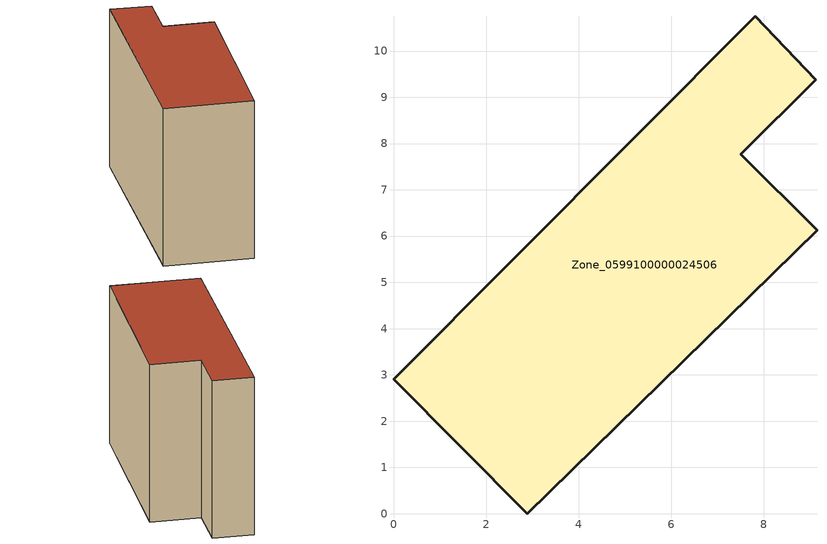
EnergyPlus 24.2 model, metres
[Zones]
Zone_0599100000024506
 floor ground (C_G): 0,2.91 7.82,10.75 9.12,9.38 7.51,7.77 9.15,6.12 2.89,0 z0
 wall outside (C_F): 7.51,7.77 9.12,9.38 7.82,10.75 0,2.91 2.89,0 9.15,6.12 7.51,7.77 z0:7.59
 roof outside (C_R): 2.89,0 9.15,6.12 7.51,7.77 9.12,9.38 7.82,10.75 0,2.91 z7.59
[BUILDING]
Pand.0599100000024506: North Axis=0; Terrain=City; Loads Convergence Tolerance Value=0.04; Temperature Convergence Tolerance Value=0.4; Solar Distribution=FullExterior; Maximum Number of Warmup Days=25; Minimum Number of Warmup Days=1
[Site:Location]
Rotterdam.The.Hague.AP_ZH_NLD Design_Conditions: Latitude=51.96; Longitude=4.45; Time Zone=1; Elevation=-4.5
[SITE:GROUNDTEMPERATURE:BUILDINGSURFACE]
18, 18, 18, 18, 18, 18, 18, 18, 18, 18, 18, 18
[MATERIAL] Thermal Absorptance=0.9; Solar Absorptance=0.7; Visible Absorptance=0.7
Name | Roughness | Thickness | Conductivity | Density | Specific Heat
G.TI.1946 | MediumSmooth | 0.15 | 1 | 540 | 1210
F.TI.1946 | Rough | 0.3 | 0.857143 | 1920 | 840
R.TI.1946 | MediumRough | 0.2 | 0.1 | 1500 | 1000
[CONSTRUCTION]
C_G: G.TI.1946
C_F: F.TI.1946
C_R: R.TI.1946
[ZONE]
Zone_0599100000024506: Type=1; Multiplier=1; Ceiling Height=Autocalculate; Volume=Autocalculate; Floor Area=autocalculate; Part of Total Floor Area=Yes
[ZONEINFILTRATION:DESIGNFLOWRATE]
Infil_Zone_0599100000024506: Zone or ZoneList or Space or SpaceList=Zone_0599100000024506; Schedule=AlwaysOn; Design Flow Rate Calculation Method=Flow/Area; Flow Rate per Floor Area=0.003; Constant Term Coefficient=1; Temperature Term Coefficient=0; Velocity Term Coefficient=0; Velocity Squared Term Coefficient=0
[HVACTEMPLATE:ZONE:IDEALLOADSAIRSYSTEM]
Zone_0599100000024506: Maximum Heating Supply Air Temperature=50; Minimum Cooling Supply Air Temperature=13; Maximum Heating Supply Air Humidity Ratio=0.0156; Minimum Cooling Supply Air Humidity Ratio=0.0077; Heating Limit=NoLimit; Cooling Limit=NoLimit; Dehumidification Control Type=ConstantSensibleHeatRatio; Cooling Sensible Heat Ratio=0.7; Dehumidification Setpoint=60; Humidification Control Type=None; Humidification Setpoint=30; Outdoor Air Method=None; Outdoor Air Flow Rate per Person=0.00944; Outdoor Air Flow Rate per Zone Floor Area=0; Outdoor Air Flow Rate per Zone=0; Demand Controlled Ventilation Type=None; Outdoor Air Economizer Type=NoEconomizer; Heat Recovery Type=None; Sensible Heat Recovery Effectiveness=0.7; Latent Heat Recovery Effectiveness=0.65
[ZONECONTROL:THERMOSTAT]
ThermostatControl_Zone_0599100000024506: Zone or ZoneList=Zone_0599100000024506; Control Type Schedule=DualSetpointControlType; Control 1=Thermostat_Zone_0599100000024506; Temperature Difference Between Cutout And Setpoint=0
[THERMOSTATSETPOINT:DUALSETPOINT]
Thermostat_Zone_0599100000024506: Heating Setpoint Temperature Schedule=HeatingSetpoint_Zone_0599100000024506; Cooling Setpoint Temperature Schedule=CoolingSetpoint_Zone_0599100000024506
[SCHEDULE:COMPACT]
HeatingSetpoint_Zone_0599100000024506: Through: 12/31, For: AllDays, Until: 24:00, 21
CoolingSetpoint_Zone_0599100000024506: Through: 12/31, For: AllDays, Until: 24:00, 24
DualSetpointControlType: Through: 12/31, For: AllDays, Until: 24:00, 4
AlwaysOn: Through: 12/31, For: AllDays, Until: 24:00, 1
